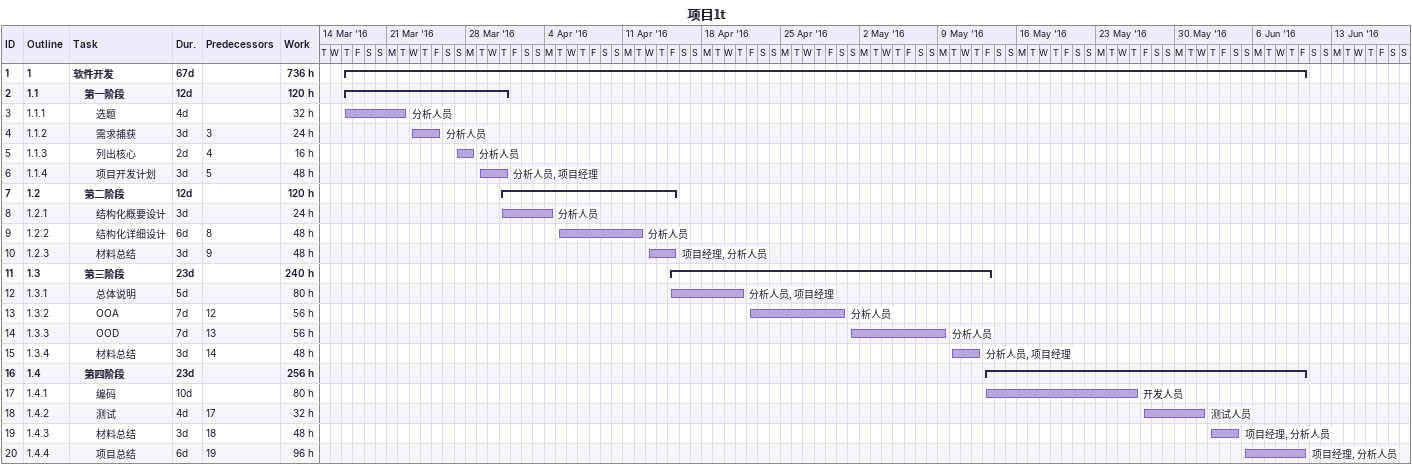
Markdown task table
项目1t

| ID | WBS | Task | Duration | Start | Finish | Predecessors | Resources | Work (h) |
|---|---|---|---|---|---|---|---|---|
| 1 | 1 | **软件开发** | 67d | 2016-03-17 | 2016-06-10 |  |  | 736 |
| 2 | 1.1 | **第一阶段** | 12d | 2016-03-17 | 2016-03-31 |  |  | 120 |
| 3 | 1.1.1 | 选题 | 4d | 2016-03-17 | 2016-03-22 |  | 分析人员 | 32 |
| 4 | 1.1.2 | 需求捕获 | 3d | 2016-03-23 | 2016-03-25 | 3 | 分析人员 | 24 |
| 5 | 1.1.3 | 列出核心 | 2d | 2016-03-27 | 2016-03-28 | 4 | 分析人员 | 16 |
| 6 | 1.1.4 | 项目开发计划 | 3d | 2016-03-29 | 2016-03-31 | 5 | 分析人员, 项目经理 | 48 |
| 7 | 1.2 | **第二阶段** | 12d | 2016-03-31 | 2016-04-15 |  |  | 120 |
| 8 | 1.2.1 | 结构化概要设计 | 3d | 2016-03-31 | 2016-04-04 |  | 分析人员 | 24 |
| 9 | 1.2.2 | 结构化详细设计 | 6d | 2016-04-05 | 2016-04-12 | 8 | 分析人员 | 48 |
| 10 | 1.2.3 | 材料总结 | 3d | 2016-04-13 | 2016-04-15 | 9 | 项目经理, 分析人员 | 48 |
| 11 | 1.3 | **第三阶段** | 23d | 2016-04-15 | 2016-05-13 |  |  | 240 |
| 12 | 1.3.1 | 总体说明 | 5d | 2016-04-15 | 2016-04-21 |  | 分析人员, 项目经理 | 80 |
| 13 | 1.3.2 | OOA | 7d | 2016-04-22 | 2016-04-30 | 12 | 分析人员 | 56 |
| 14 | 1.3.3 | OOD | 7d | 2016-05-01 | 2016-05-09 | 13 | 分析人员 | 56 |
| 15 | 1.3.4 | 材料总结 | 3d | 2016-05-10 | 2016-05-12 | 14 | 分析人员, 项目经理 | 48 |
| 16 | 1.4 | **第四阶段** | 23d | 2016-05-13 | 2016-06-10 |  |  | 256 |
| 17 | 1.4.1 | 编码 | 10d | 2016-05-13 | 2016-05-26 |  | 开发人员 | 80 |
| 18 | 1.4.2 | 测试 | 4d | 2016-05-27 | 2016-06-01 | 17 | 测试人员 | 32 |
| 19 | 1.4.3 | 材料总结 | 3d | 2016-06-02 | 2016-06-04 | 18 | 项目经理, 分析人员 | 48 |
| 20 | 1.4.4 | 项目总结 | 6d | 2016-06-05 | 2016-06-10 | 19 | 项目经理, 分析人员 | 96 |
